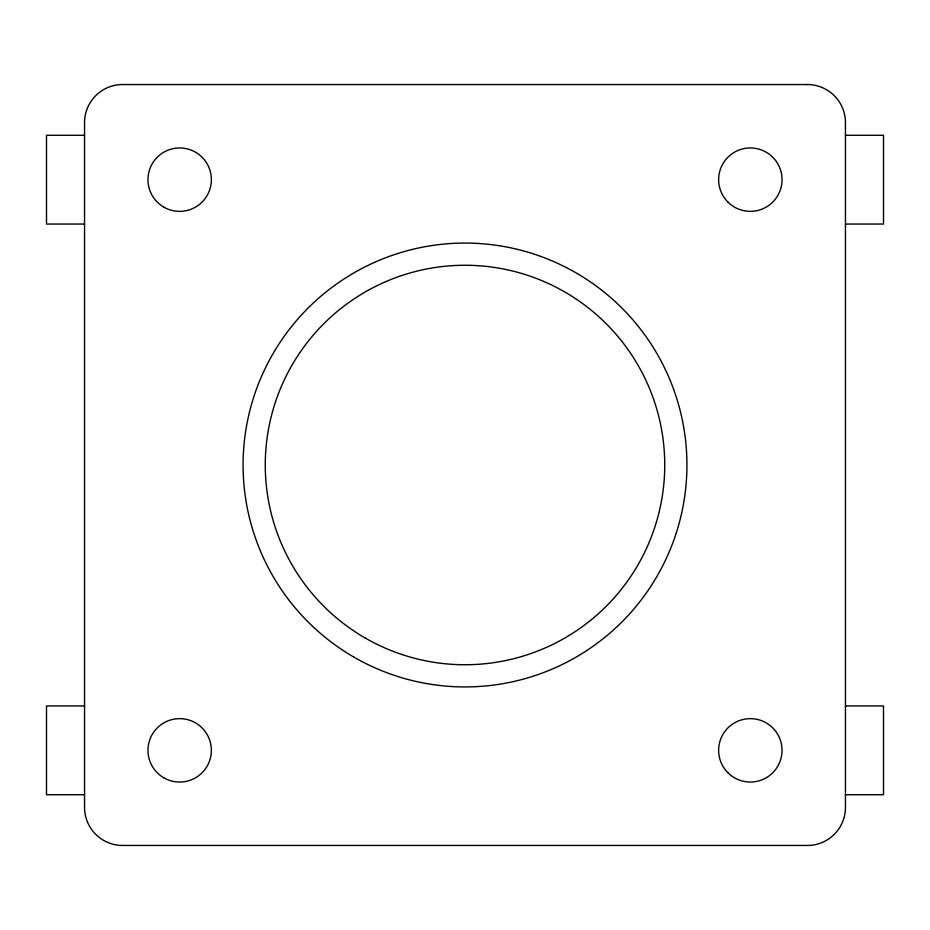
<?xml version="1.0" encoding="UTF-8"?>
<svg xmlns="http://www.w3.org/2000/svg" width="930" height="930" viewBox="0 0 930 930"><rect width="100%" height="100%" fill="white"/><g stroke="black" fill="none" stroke-linecap="round" stroke-linejoin="round"><path stroke-width="1.4" d="M84.549 135.269L46.5 135.269L46.5 224.049L84.549 224.049M845.451 135.269L883.5 135.269L883.5 224.049L845.451 224.049M84.549 705.951L46.5 705.951L46.5 794.732L84.549 794.732M845.451 705.951L883.5 705.951L883.5 794.732L845.451 794.732M807.414 84.549L122.586 84.549A38.049 38.049 0 0 0 84.549 122.586L84.549 807.414A38.049 38.049 0 0 0 122.586 845.451L807.414 845.451A38.049 38.049 0 0 0 845.451 807.414L845.451 122.586A38.049 38.049 0 0 0 807.414 84.549M354.039 657.196A221.933 221.933 0 0 0 686.933 465A221.933 221.933 0 0 0 354.039 272.804A221.933 221.933 0 0 0 354.039 657.196M163.808 207.111A31.701 31.701 0 0 0 211.366 179.664A31.701 31.701 0 0 0 163.808 152.206A31.701 31.701 0 0 0 163.808 207.111M727.923 772.76A31.701 31.701 0 0 0 780.967 758.543A31.701 31.701 0 0 0 742.14 719.715A31.701 31.701 0 0 0 727.923 772.76M163.808 777.794A31.701 31.701 0 0 0 211.366 750.336A31.701 31.701 0 0 0 163.808 722.889A31.701 31.701 0 0 0 163.808 777.794M727.923 202.077A31.701 31.701 0 0 0 780.967 187.86A31.701 31.701 0 0 0 742.14 149.032A31.701 31.701 0 0 0 727.923 202.077M365.13 637.98A199.741 199.741 0 0 0 664.741 465A199.741 199.741 0 0 0 365.13 292.02A199.741 199.741 0 0 0 365.13 637.98"/></g></svg>
